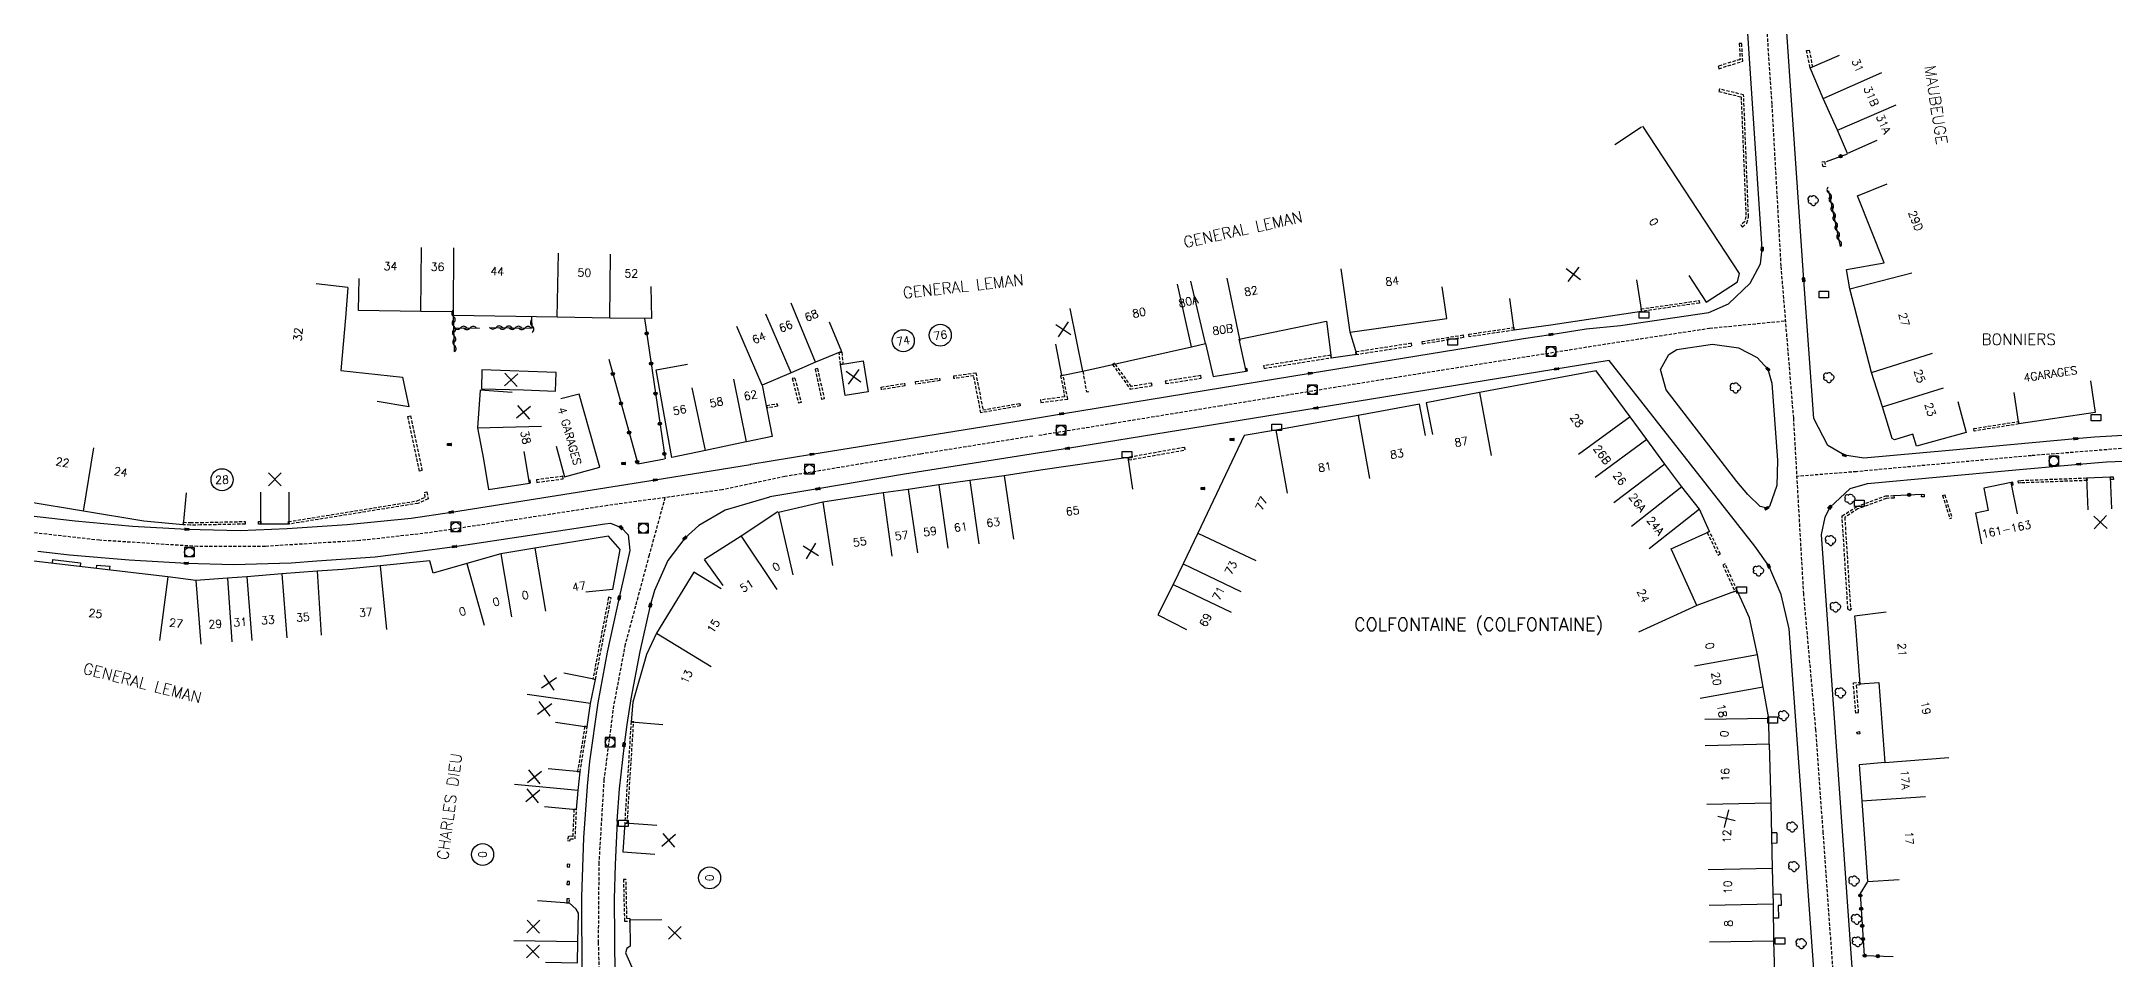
# Model space of a CAD drawing. Header units: millimetres. Extents: x 113000 to 114001, y 121999 to 123000.
# Drawn here: x 113182.9 to 113506.8, y 122435.1 to 122578.5 of the extents above; entities that cross this region are included whole.
import ezdxf
from ezdxf.enums import TextEntityAlignment as Align

# ---------------------------------------------------------------- set-up
doc = ezdxf.new("R2010")
doc.units = ezdxf.units.MM
doc.linetypes.add('DASHED', pattern=[0.75, 0.5, -0.25])
doc.layers.get('0').update_dxf_attribs({"linetype": 'CONTINUOUS'})
for name, color, linetype in [('W0001', 6, 'DASHED'), ('W0008', 7, 'CONTINUOUS'), ('W0100', 7, 'CONTINUOUS'), ('W0105', 7, 'CONTINUOUS'), ('W0112', 1, 'DASHED'), ('W0300', 7, 'CONTINUOUS'), ('W0310', 3, 'CONTINUOUS'), ('W0322', 7, 'CONTINUOUS'), ('W0400', 7, 'CONTINUOUS'), ('W0420', 7, 'CONTINUOUS'), ('W0980', 7, 'CONTINUOUS'), ('W0984', 7, 'CONTINUOUS'), ('W0989', 7, 'CONTINUOUS'), ('W0991', 7, 'CONTINUOUS'), ('W1102', 7, 'CONTINUOUS'), ('W1471', 7, 'CONTINUOUS')]:
    doc.layers.add(name, color=color, linetype=linetype)
doc.styles.get("Standard").update_dxf_attribs({"font": 'romans.shx', "width": 0.85})

# ---------------------------------------------------------------- blocks, each defined once
blk = doc.blocks.new('t322o')
at = {"color": 0, "linetype": 'Continuous'}
for radius in [0.25, 0.15]:
    blk.add_circle((0, 0), radius, dxfattribs=at)
blk = doc.blocks.new('t310o')
at = {"color": 0, "linetype": 'Continuous'}
for centre, start, end in [((-0.5, 0.38), 216.8699, 323.1304), ((0.5, -0.37), 36.8699, 143.1303)]:
    blk.add_arc(centre, 0.625, start, end, dxfattribs=at)
blk = doc.blocks.new('T300')
for p, q in [((-0.8, 0.51), (-0.86, 0.34)), ((-0.86, 0.34), (-0.86, 0.17)), ((-0.86, 0.17), (-0.74, 0.06)), ((-0.69, 0.63), (-0.8, 0.51)), ((-0.8, -0.06), (-0.74, 0.06)), ((-0.74, 0.06), (-0.69, 0.11)), ((-0.57, 0.69), (-0.69, 0.63)), ((-0.46, 0.69), (-0.57, 0.69)), ((-0.29, 0.63), (-0.46, 0.69)), ((-0.29, 0.63), (-0.17, 0.74)), ((-0.23, 0.57), (-0.29, 0.63)), ((-0.17, 0.74), (-0.06, 0.8)), ((-0.06, 0.8), (0.06, 0.8)), ((0.06, 0.8), (0.23, 0.74)), ((0.23, 0.74), (0.34, 0.63)), ((0.34, 0.63), (0.4, 0.51)), ((0.46, 0.46), (0.34, 0.46)), ((0.4, 0.51), (0.4, 0.46)), ((0.57, 0.4), (0.46, 0.46)), ((0.57, 0.4), (0.69, 0.29)), ((0.69, 0.29), (0.74, 0.17)), ((0.74, 0.06), (0.69, -0.17)), ((0.74, 0.17), (0.74, 0.06)), ((-0.8, -0.17), (-0.8, -0.06)), ((-0.8, -0.23), (-0.8, -0.17)), ((-0.74, -0.34), (-0.8, -0.23)), ((-0.69, -0.4), (-0.74, -0.34)), ((-0.51, -0.46), (-0.69, -0.4)), ((-0.4, -0.46), (-0.51, -0.46)), ((-0.4, -0.46), (-0.34, -0.46)), ((-0.34, -0.46), (-0.34, -0.4)), ((-0.34, -0.51), (-0.34, -0.46)), ((-0.29, -0.63), (-0.34, -0.51)), ((-0.17, -0.74), (-0.29, -0.63)), ((-0.06, -0.8), (-0.17, -0.74)), ((0.06, -0.8), (-0.06, -0.8)), ((0.17, -0.74), (0.06, -0.8)), ((0.23, -0.69), (0.17, -0.74)), ((0.29, -0.46), (0.23, -0.46)), ((0.29, -0.63), (0.23, -0.69)), ((0.46, -0.4), (0.29, -0.46)), ((0.34, -0.51), (0.29, -0.63)), ((0.34, -0.51), (0.34, -0.46)), ((0.57, -0.34), (0.46, -0.4)), ((0.63, -0.29), (0.57, -0.34)), ((0.69, -0.17), (0.63, -0.29))]:
    blk.add_line(p, q)
blk = doc.blocks.new('T1471')
at = {"color": 0, "linetype": 'Continuous', "flags": 128}
blk.add_lwpolyline([(-0.75, -0.5), (-0.75, 0.5), (0.75, 0.5), (0.75, -0.5), (-0.75, -0.5)], dxfattribs=at)
blk = doc.blocks.new('t991o')
at = {"color": 0, "linetype": 'Continuous'}
for p, q in [((-1, 1), (1, -1)), ((-1, -1), (1, 1))]:
    blk.add_line(p, q, dxfattribs=at)
blk = doc.blocks.new('T400')
for p, q in [((-0.15, 0.3), (0.15, 0.3)), ((-0.15, -0.25), (-0.15, 0.3)), ((-0.15, 0.15), (0.15, 0.15)), ((-0.15, 0), (0.15, 0)), ((0.15, 0.3), (0.15, -0.25)), ((-0.15, -0.15), (0.15, -0.15)), ((-0.15, -0.25), (-0.15, -0.3)), ((-0.15, -0.3), (0.15, -0.3)), ((0.15, -0.3), (0.15, -0.25))]:
    blk.add_line(p, q)
blk = doc.blocks.new('T420')
for p, q in [((0.75, 0.75), (-0.75, 0.75)), ((-0.75, 0.75), (-0.75, -0.75)), ((0.75, 0.75), (0.75, -0.75)), ((0.75, -0.75), (-0.75, -0.75))]:
    blk.add_line(p, q)
blk.add_ellipse((0, 0), major_axis=(-0.53, 0.53), ratio=1, start_param=3.926991, end_param=10.210176)

msp = doc.modelspace()

# ---------------------------------------------------------------- linework, layer by layer
at = {"layer": 'W0001'}
for points in [[(113465.15, 122400.15), (113464, 122416.67), (113463.07, 122429.87), (113461.29, 122454.82), (113460.14, 122470.92), (113458.24, 122492.17), (113456.67, 122519.65), (113454.71, 122543.41), (113453.3, 122568.71), (113452.12, 122586.14), (113451.38, 122592.27), (113449.18, 122598.63), (113443.22, 122608.04), (113428.57, 122629.97), (113413.75, 122652.14), (113399.36, 122673.66), (113385.39, 122694.56)], [(113338.75, 122516.97), (113350.38, 122518.85), (113366.97, 122521.55), (113393.47, 122525.85), (113427.51, 122531.25), (113443.52, 122533.68), (113455.41, 122534.84)], [(113337.79, 122516.82), (113320.22, 122514.01), (113299.08, 122510.51), (113289.3, 122508.45), (113271.38, 122505.98), (113255.91, 122503.6), (113243.27, 122501.7), (113232.67, 122500.5), (113217.9, 122499.6), (113207.32, 122499.58), (113192.01, 122500.56), (113178.98, 122502.03), (113165.69, 122504.06), (113151.1, 122506.55), (113136.76, 122510.15), (113116.61, 122516.49), (113100.2, 122522.06), (113080.62, 122528.9)], [(113580.42, 122512.8), (113551.21, 122513.97), (113542.52, 122514.67), (113524.54, 122515.35), (113508.61, 122514.94), (113493.8, 122513.77), (113480.2, 122512.53), (113466.48, 122511.27), (113457.19, 122510.53)], [(113280.34, 122507.21), (113277.86, 122498.22), (113274.13, 122484.32), (113272.31, 122474.74), (113270.8, 122463.18), (113270.01, 122450.18), (113269.91, 122437.73), (113270.35, 122420.69), (113271.19, 122397.45), (113270.16, 122388.07), (113269.35, 122377.85)]]:
    msp.add_lwpolyline(points, dxfattribs=at)
at = {"layer": 'W0008'}
for points in [[(113337.59, 122519.55), (113342.29, 122520.32), (113381.14, 122526.64), (113414.48, 122532.06), (113418.72, 122532.7), (113424.25, 122533.6), (113429.63, 122534.1), (113443.39, 122536.16), (113446.49, 122537.48), (113449.88, 122540.74), (113451.48, 122543.73), (113451.76, 122546.07), (113448.88, 122589.22), (113448.25, 122592.89), (113446.82, 122597), (113445.07, 122599.87), (113421.44, 122635.27), (113392.84, 122678.07), (113383.32, 122692.36)], [(113551.41, 122515.17), (113545.63, 122515.87), (113537.91, 122516.94), (113532.52, 122517.37), (113527.83, 122517.43), (113514.46, 122517.14), (113509.08, 122516.98), (113503.68, 122516.65), (113500.71, 122516.41), (113480.98, 122514.59), (113467.62, 122513.36), (113464.6, 122513.83), (113461.98, 122515.38), (113459.83, 122519.57), (113458.23, 122541.25), (113455.01, 122588.3), (113454.43, 122592.37), (113453.71, 122595.25), (113451.81, 122599.98), (113448.78, 122605.11), (113425.55, 122639.86), (113398.37, 122680.47)], [(113081.49, 122531.66), (113103.07, 122523.91), (113115.62, 122519.52), (113122.39, 122517.32), (113139.32, 122512.11), (113143.49, 122510.95), (113149.33, 122509.53), (113157.3, 122508.06), (113172.15, 122505.7), (113180.43, 122504.47), (113188.2, 122503.6), (113197.16, 122502.74), (113205.65, 122502.27), (113213.95, 122502.1), (113221.33, 122502.41), (113230.67, 122503.01), (113240.68, 122504.02), (113246.97, 122504.94), (113278.81, 122509.97), (113293.68, 122512.37), (113293.74, 122512.44), (113303.27, 122513.98), (113337.59, 122519.55)], [(113454.13, 122513), (113454.03, 122509.12), (113452.91, 122505.82), (113452.46, 122505.57), (113451.43, 122505.81), (113449.49, 122507.7), (113447.79, 122509.76), (113436.74, 122524.03), (113435.85, 122527.25), (113437.17, 122529.59), (113438.43, 122530.33), (113444.01, 122531.19), (113448.03, 122530.63), (113450.98, 122529.12), (113452.64, 122527.29), (113453.28, 122525.08), (113454.15, 122513.05)], [(113462.21, 122399.78), (113459.87, 122432.82), (113455.95, 122486.72), (113454.72, 122492.08), (113452.77, 122496.54), (113450.58, 122499.63), (113427.85, 122528.62), (113382.05, 122521.21), (113343.21, 122514.91), (113338.54, 122514.18)], [(113338.54, 122514.18), (113317.74, 122510.9), (113304.24, 122508.6), (113296.73, 122507.32), (113296.68, 122507.3), (113289.72, 122505.24), (113285.64, 122502.85), (113283.45, 122500.9), (113280.8, 122497.39), (113278.71, 122492.72), (113278.05, 122490.38), (113276.4, 122483.17), (113275.01, 122475.77), (113274.37, 122471.79), (113273.94, 122468.62), (113273.16, 122461.73), (113272.82, 122456.72)], [(113468.09, 122400.86), (113465.84, 122433.09), (113461.02, 122501.45), (113461.6, 122504.14), (113462.33, 122505.69), (113465.5, 122508.62), (113468.22, 122509.44), (113490.8, 122511.51), (113501.24, 122512.44), (113505.55, 122512.8), (113512.22, 122513.09), (113531.04, 122513.46), (113539.74, 122513.22), (113544.76, 122512.92), (113550.39, 122512.41), (113551.07, 122512.8), (113551.35, 122515.14)], [(113296.68, 122507.3), (113289.72, 122505.24), (113285.64, 122502.85), (113283.45, 122500.9), (113280.8, 122497.39), (113278.71, 122492.72), (113278.05, 122490.38), (113276.4, 122483.17), (113275.01, 122475.77), (113274.37, 122471.79), (113273.94, 122468.62), (113273.16, 122461.73), (113272.82, 122456.72), (113272.89, 122456.7), (113272.54, 122449.9), (113272.42, 122444.48), (113272.52, 122432.35)], [(113182.36, 122498.84), (113187.32, 122498.29), (113196.65, 122497.49), (113205.58, 122496.96), (113212.92, 122496.79), (113221.92, 122497.05), (113225.93, 122497.34), (113235.05, 122497.95), (113241.2, 122498.73), (113247.49, 122499.57), (113270.93, 122503.14), (113271.83, 122503.22), (113273.47, 122502.54), (113274.59, 122501.41), (113274.84, 122498.94), (113273.2, 122491.59), (113271.32, 122483.06), (113269.85, 122475.17), (113268.57, 122466.01), (113268.18, 122462.16), (113267.6, 122454.09), (113267.31, 122444.84), (113267.36, 122432.49)]]:
    msp.add_lwpolyline(points, dxfattribs=at)
at = {"layer": 'W0100'}
for p, q in [((113432.91, 122565.07), (113428.73, 122562.33)), ((113230.82, 122540.02), (113225.85, 122540.62)), ((113278.29, 122535.22), (113278.2, 122540.21)), ((113289.42, 122493.47), (113286.5, 122497.53)), ((113272.17, 122492.89), (113268, 122492.43)), ((113274.09, 122456.4), (113279.07, 122456.05)), ((113260.4, 122444.26), (113265.38, 122443.91))]:
    msp.add_line(p, q, dxfattribs=at)
for points in [[(113469.66, 122562.98), (113465.07, 122560.98), (113463.5, 122564.6), (113461.28, 122569.57), (113459.22, 122574.38), (113463.82, 122576.35)], [(113440.27, 122541.93), (113442.99, 122537.73), (113447.9, 122540.92), (113448.18, 122542.25), (113433.09, 122565.25)], [(113482.29, 122522.21), (113483.63, 122517.39), (113475.87, 122515.23), (113475.28, 122517.14), (113472.4, 122516.26), (113472.08, 122516.43), (113470.54, 122521.38), (113468.83, 122526.74), (113465.45, 122539.85), (113464.91, 122542.83), (113470.82, 122543.89), (113466.63, 122554.35), (113471.27, 122556.21)], [(113230.82, 122540.02), (113230.41, 122535.28), (113229.71, 122527.06), (113239.31, 122526.05), (113240.3, 122521.38), (113235.38, 122522.25)], [(113278.29, 122535.22), (113271.73, 122535.27), (113263.51, 122535.42), (113247.29, 122535.65), (113247.28, 122536.24), (113242.21, 122536.29), (113232.45, 122536.47), (113232.54, 122541.46)], [(113365.97, 122526.15), (113371.12, 122526.95), (113370.04, 122531.95), (113383.69, 122534.79), (113384.39, 122529.05), (113388.44, 122529.62), (113387.39, 122533.06), (113402.46, 122535.18), (113401.77, 122540.13)], [(113432.12, 122541.25), (113432.88, 122536.31), (113418.72, 122534.13), (113412.99, 122533.37), (113412.33, 122538.33)], [(113306.01, 122534.66), (113307.93, 122530.04), (113303.88, 122528.36), (113300.05, 122526.71), (113295.51, 122524.76), (113297.11, 122516.76), (113293.06, 122515.94)], [(113341.33, 122531.21), (113342.31, 122526.31), (113345.63, 122526.97), (113362.62, 122530.79), (113364.8, 122531.3), (113365.97, 122526.13)], [(113258.23, 122524.07), (113263.23, 122523.85), (113263.35, 122526.76), (113251.75, 122527.16), (113251.69, 122524.19), (113258.23, 122524.07)], [(113293.03, 122515.94), (113286.66, 122514.58), (113281.41, 122513.5), (113278.94, 122527.19), (113283.87, 122528.08)], [(113311.28, 122528.57), (113312.06, 122523.74), (113308.49, 122523.16), (113307.75, 122528.03), (113311.28, 122528.57)], [(113452.86, 122468.69), (113452.81, 122472.69), (113451.92, 122477.63), (113451.04, 122482.64), (113449.79, 122488.42), (113447.82, 122492.72), (113441.55, 122490.37), (113437.52, 122499.2), (113443.51, 122501.93), (113441.94, 122505.43), (113439.18, 122508.92), (113436.55, 122512.42), (113433.73, 122516.28), (113431.1, 122519.86), (113425.79, 122527.01), (113407.57, 122523.62), (113399.27, 122522.01), (113400.22, 122517.1)], [(113256.46, 122523.64), (113251.48, 122524.01), (113251.04, 122518.14), (113252.01, 122513.24), (113252.79, 122508.47), (113259.15, 122509.5), (113258.34, 122514.44)], [(113263.32, 122515.28), (113264.64, 122510.45), (113270.15, 122511.95), (113266.96, 122523.4), (113264.05, 122522.67)], [(113503.02, 122525.45), (113503.76, 122520.51), (113491.85, 122518.72), (113491.11, 122523.66)], [(113399.13, 122516.9), (113398.23, 122521.82), (113388.62, 122520.05), (113375.77, 122517.75), (113370.83, 122516.92), (113363.59, 122501.68), (113361.3, 122496.89), (113359.75, 122493.64), (113357.34, 122488.89), (113361.8, 122486.63)], [(113205.54, 122507.96), (113205.08, 122502.98), (113198.92, 122503.55), (113189.48, 122505.1), (113180.69, 122506.57), (113174.12, 122507.68), (113174.96, 122512.61)], [(113339.02, 122511.48), (113333.32, 122510.64), (113327.99, 122509.91), (113323.11, 122509.21), (113318.31, 122508.49), (113314.43, 122507.97), (113304.99, 122506.51), (113298.05, 122504.88)], [(113353.42, 122508.54), (113352.69, 122513.49), (113339.02, 122511.48)], [(113502.69, 122505.3), (113502.49, 122510.29), (113506.13, 122510.44), (113506.33, 122505.44)], [(113221.57, 122508.07), (113221.56, 122503.07), (113217.19, 122503.08), (113217.2, 122508.08)], [(113491.66, 122504.67), (113490.67, 122509.57), (113486.35, 122508.69), (113487.05, 122505.21), (113485.09, 122504.81), (113486.03, 122499.99)], [(113297.98, 122505.01), (113292.23, 122501.17), (113286.5, 122497.53)], [(113272.17, 122492.89), (113273.36, 122499.1), (113271.51, 122501.22), (113260.03, 122499.32), (113254.72, 122498.45), (113249.37, 122496.92), (113244.12, 122495.41), (113243.63, 122497.33), (113235.82, 122496.54), (113230.02, 122495.98), (113226.01, 122495.72), (113220.47, 122495.3), (113215.01, 122494.86), (113212.01, 122494.65), (113207.07, 122494.27), (113202.65, 122494.83), (113181.75, 122497.3), (113176.29, 122498.04), (113171.42, 122499.24), (113165.92, 122499.37), (113166.18, 122496.67), (113161.31, 122496.15), (113160.1, 122495.96), (113156.22, 122495.34)], [(113289.12, 122492.96), (113284.85, 122495.56), (113279.04, 122486.02), (113277.45, 122482.72), (113275.31, 122475.28), (113275.04, 122472.2), (113280.03, 122471.76)], [(113471.11, 122489.32), (113466.15, 122488.69), (113466.28, 122487.71), (113466.99, 122478.13), (113469.99, 122478.35), (113470.93, 122465.85), (113466.91, 122465.49), (113467.29, 122459.86), (113468.18, 122447.23), (113473.17, 122447.57)], [(113263.26, 122472.12), (113268.21, 122471.43), (113268.72, 122475.07), (113269.47, 122478.82), (113264.56, 122479.79)], [(113452.86, 122468.68), (113453.08, 122459.51), (113453.31, 122449.29), (113453.44, 122443.73), (113453.53, 122437.91), (113453.96, 122423.12), (113453.29, 122423.07), (113453.74, 122415.29), (113453.91, 122411.95), (113455.4, 122410.04), (113457.78, 122398.91), (113452.89, 122397.87)], [(113261.54, 122458.99), (113266.52, 122458.52), (113266.79, 122461.48), (113267.08, 122464.37), (113262.1, 122464.86)], [(113274.09, 122456.4), (113273.77, 122451.89), (113278.76, 122451.54)], [(113261.68, 122434.65), (113266.67, 122434.56), (113266.73, 122437.83), (113266.82, 122442.33), (113266.46, 122442.93), (113265.38, 122443.91)], [(113279.86, 122441.26), (113274.86, 122441.23), (113274.88, 122437.15), (113274.36, 122436.79), (113274.16, 122436.11), (113276.96, 122429.75), (113277.34, 122429.56), (113289.53, 122428.65)]]:
    msp.add_lwpolyline(points, dxfattribs=at)
at = {"layer": 'W0105'}
for p, q in [((113184.66, 122497.53), (113184.59, 122496.96)), ((113184.66, 122497.53), (113189.04, 122497.05)), ((113189.04, 122497.05), (113188.97, 122496.45)), ((113191.53, 122496.69), (113191.47, 122496.15)), ((113191.53, 122496.69), (113193.59, 122496.51)), ((113193.59, 122496.51), (113193.52, 122495.91)), ((113454.02, 122454.86), (113453.19, 122454.84)), ((113454.03, 122453.22), (113453.22, 122453.2)), ((113454.02, 122454.86), (113454.03, 122453.22)), ((113454.67, 122445.25), (113453.4, 122445.22)), ((113454.29, 122441.51), (113453.48, 122441.5))]:
    msp.add_line(p, q, dxfattribs=at)
msp.add_lwpolyline([(113454.67, 122445.25), (113454.7, 122443.48), (113454.27, 122443.52), (113454.29, 122441.51)], dxfattribs=at)
at = {"layer": 'W0112'}
for p, q in [((113444.97, 122574.22), (113448.7, 122575.38)), ((113448.7, 122575.38), (113448.57, 122578.14)), ((113458.69, 122577.04), (113459.08, 122577.12)), ((113459.22, 122574.38), (113458.69, 122577.04)), ((113448.85, 122570.14), (113445.09, 122571.04)), ((113461.1, 122559.66), (113461.49, 122559.74)), ((113461.25, 122558.87), (113461.1, 122559.66)), ((113432.89, 122536.31), (113432.83, 122536.7)), ((113441.93, 122537.59), (113432.89, 122536.31)), ((113412.99, 122533.37), (113405.96, 122532.35)), ((113307.56, 122529.9), (113307.96, 122529.94)), ((113307.75, 122528.03), (113307.56, 122529.9)), ((113388.25, 122529.57), (113397.02, 122530.92)), ((113397.02, 122530.92), (113396.96, 122531.32)), ((113398.68, 122531.21), (113398.62, 122531.6)), ((113405.08, 122532.22), (113398.68, 122531.21)), ((113405.96, 122532.35), (113405.91, 122532.75)), ((113304.19, 122527.37), (113303.79, 122527.28)), ((113303.79, 122527.28), (113304.8, 122522.57)), ((113350.27, 122527.98), (113353.01, 122524.17)), ((113371.12, 122526.95), (113371.36, 122527.02)), ((113371.36, 122527.02), (113371.25, 122527.4)), ((113373.93, 122527.4), (113384.41, 122529.06)), ((113384.41, 122529.06), (113384.35, 122529.46)), ((113300.63, 122525.9), (113300.22, 122525.82)), ((113300.22, 122525.82), (113301.2, 122521.99)), ((113314.18, 122524.08), (113314.11, 122524.48)), ((113317.81, 122524.67), (113314.18, 122524.08)), ((113319.54, 122524.95), (113319.49, 122525.35)), ((113323.29, 122525.5), (113319.54, 122524.95)), ((113328.57, 122526.26), (113325.49, 122525.83)), ((113343.25, 122522.62), (113342.54, 122526.32)), ((113353.01, 122524.17), (113356.43, 122524.71)), ((113358.56, 122525.02), (113364.1, 122525.88)), ((113364.1, 122525.88), (113364.04, 122526.28)), ((113296.32, 122521.22), (113296.25, 122521.62)), ((113297.92, 122521.5), (113296.32, 122521.22)), ((113339.04, 122522.07), (113343.25, 122522.62)), ((113240.58, 122519.99), (113242.38, 122511.44)), ((113484.86, 122517.62), (113484.8, 122518.01)), ((113491.85, 122518.72), (113484.86, 122517.62)), ((113361.54, 122515.06), (113352.69, 122513.49)), ((113242.38, 122511.44), (113241.99, 122511.36)), ((113264.46, 122510.16), (113264.4, 122510.55)), ((113352.69, 122513.49), (113352.76, 122513.1)), ((113506.13, 122510.44), (113506.6, 122510.47)), ((113506.6, 122510.47), (113506.63, 122510.07)), ((113259.15, 122509.5), (113259.34, 122509.53)), ((113259.34, 122509.53), (113259.28, 122509.93)), ((113260.31, 122509.6), (113264.46, 122510.16)), ((113471.04, 122507.48), (113472.34, 122507.54)), ((113476.67, 122507.75), (113477.07, 122507.73)), ((113477.07, 122507.73), (113477.05, 122507.33)), ((113479.93, 122507.55), (113481.06, 122503.97)), ((113490.9, 122509.62), (113490.67, 122509.57)), ((113490.67, 122509.57), (113490.75, 122509.18)), ((113491.72, 122509.85), (113492.14, 122509.91)), ((113492.14, 122509.91), (113502.49, 122510.29)), ((113241.74, 122506.32), (113221.56, 122503.07)), ((113481.06, 122503.97), (113481.39, 122504.06)), ((113206.2, 122502.91), (113205.08, 122502.98)), ((113216.84, 122503.08), (113216.84, 122503.48)), ((113217.19, 122503.08), (113216.84, 122503.08)), ((113443.52, 122501.93), (113443.16, 122501.75)), ((113445.22, 122498.42), (113443.52, 122501.93)), ((113445.97, 122496.85), (113445.61, 122496.68)), ((113447.81, 122492.73), (113445.97, 122496.85)), ((113269.47, 122478.82), (113271.93, 122491.57)), ((113271.93, 122491.57), (113271.53, 122491.65)), ((113466, 122478.29), (113466.95, 122478.35)), ((113466.37, 122473.54), (113466, 122478.29)), ((113275.05, 122472.21), (113274.04, 122456.36)), ((113267.08, 122464.38), (113268.21, 122471.43)), ((113268.21, 122471.43), (113267.82, 122471.49)), ((113466.62, 122470.27), (113466.55, 122470.57)), ((113467.01, 122470.34), (113466.62, 122470.27)), ((113266.31, 122453.9), (113266.52, 122458.52)), ((113274.04, 122456.36), (113274.44, 122456.34)), ((113265.48, 122449.93), (113265.08, 122449.96)), ((113265.45, 122449.49), (113265.48, 122449.93)), ((113265.45, 122447.24), (113265.05, 122447.26)), ((113265.43, 122446.77), (113265.45, 122447.24)), ((113273.85, 122447.57), (113274.01, 122441.08)), ((113265.41, 122444.52), (113265.01, 122444.54)), ((113265.38, 122443.91), (113265.41, 122444.52)), ((113274.01, 122441.08), (113274.87, 122441.01))]:
    msp.add_line(p, q, dxfattribs=at)
for points in [[(113448.29, 122575.67), (113444.85, 122574.6), (113444.97, 122574.22)], [(113448.57, 122578.14), (113448.17, 122578.13), (113448.29, 122575.67)], [(113459.08, 122577.12), (113459.62, 122574.46), (113459.22, 122574.38)], [(113445.09, 122571.04), (113444.99, 122570.65), (113448.46, 122569.82), (113449.21, 122551.13), (113449.01, 122550.31)], [(113448.69, 122549.49), (113449.36, 122550.1), (113449.61, 122551.09), (113448.85, 122570.14)], [(113461.49, 122559.74), (113461.64, 122558.94), (113461.25, 122558.87)], [(113449.01, 122550.31), (113448.42, 122549.79), (113448.69, 122549.49)], [(113432.83, 122536.7), (113441.88, 122537.99), (113441.93, 122537.59)], [(113405.91, 122532.75), (113412.93, 122533.77), (113412.99, 122533.37)], [(113307.96, 122529.94), (113308.15, 122528.07), (113307.75, 122528.03)], [(113396.96, 122531.32), (113388.19, 122529.96), (113388.25, 122529.57)], [(113398.62, 122531.6), (113405.02, 122532.62), (113405.08, 122532.22)], [(113304.19, 122527.37), (113305.2, 122522.66), (113304.8, 122522.57)], [(113325.49, 122525.83), (113325.44, 122526.23), (113328.89, 122526.71), (113330.01, 122520.92)], [(113345.62, 122526.96), (113346.18, 122523.73), (113346.58, 122523.78)], [(113353.19, 122524.6), (113350.59, 122528.21), (113350.27, 122527.98)], [(113371.25, 122527.4), (113371.01, 122527.33), (113371.12, 122526.95)], [(113384.35, 122529.46), (113373.86, 122527.8), (113373.93, 122527.4)], [(113300.63, 122525.9), (113301.61, 122522.07), (113301.2, 122521.99)], [(113314.11, 122524.48), (113317.75, 122525.07), (113317.81, 122524.67)], [(113319.49, 122525.35), (113323.23, 122525.89), (113323.29, 122525.5)], [(113335.84, 122521.54), (113329.69, 122520.46), (113328.57, 122526.26)], [(113342.54, 122526.32), (113342.15, 122526.25), (113342.78, 122522.96)], [(113356.43, 122524.71), (113356.37, 122525.11), (113353.19, 122524.6)], [(113364.04, 122526.28), (113358.49, 122525.42), (113358.56, 122525.02)], [(113296.25, 122521.62), (113297.86, 122521.89), (113297.92, 122521.5)], [(113330.01, 122520.92), (113335.77, 122521.94), (113335.84, 122521.54)], [(113342.78, 122522.96), (113338.99, 122522.47), (113339.04, 122522.07)], [(113241.99, 122511.36), (113240.19, 122519.91), (113240.58, 122519.99)], [(113484.8, 122518.01), (113491.79, 122519.12), (113491.85, 122518.72)], [(113352.76, 122513.1), (113361.61, 122514.67), (113361.54, 122515.06)], [(113264.4, 122510.55), (113260.26, 122510), (113260.31, 122509.6)], [(113506.63, 122510.07), (113506.16, 122510.04), (113506.13, 122510.44)], [(113221.56, 122503.07), (113221.49, 122503.46), (113241.63, 122506.71), (113242.9, 122507.27)], [(113243.16, 122508.1), (113243.35, 122507.03), (113241.74, 122506.32)], [(113242.9, 122507.27), (113242.76, 122508.03), (113243.16, 122508.1)], [(113259.28, 122509.93), (113259.09, 122509.9), (113259.15, 122509.5)], [(113465.45, 122489.56), (113465.14, 122489.81), (113464.23, 122504.35), (113466.51, 122505.82), (113471.04, 122507.48)], [(113472.34, 122507.54), (113472.35, 122507.14), (113471.12, 122507.09), (113466.69, 122505.46), (113464.65, 122504.14), (113465.53, 122490.01)], [(113477.05, 122507.33), (113476.65, 122507.35), (113476.67, 122507.75)], [(113479.93, 122507.55), (113480.26, 122507.64), (113481.39, 122504.06)], [(113490.75, 122509.18), (113490.98, 122509.23), (113490.9, 122509.62)], [(113492.17, 122509.51), (113491.77, 122509.46), (113491.72, 122509.85)], [(113502.49, 122510.29), (113502.5, 122509.89), (113492.17, 122509.51)], [(113205.08, 122502.98), (113205.11, 122503.38), (113206.21, 122503.31), (113207.79, 122503.34)], [(113214.76, 122503.08), (113207.8, 122502.94), (113206.2, 122502.91)], [(113207.79, 122503.34), (113214.75, 122503.48), (113214.76, 122503.08)], [(113216.84, 122503.48), (113217.19, 122503.48), (113217.19, 122503.08)], [(113443.16, 122501.75), (113444.86, 122498.25), (113445.22, 122498.42)], [(113445.61, 122496.68), (113447.45, 122492.57), (113447.81, 122492.73)], [(113271.53, 122491.65), (113269.08, 122478.89), (113269.47, 122478.82)], [(113465.53, 122490.01), (113465.7, 122489.88), (113465.45, 122489.56)], [(113466.95, 122478.35), (113466.98, 122477.95), (113466.43, 122477.91)], [(113466.43, 122477.91), (113466.77, 122473.58), (113466.37, 122473.54)], [(113274.44, 122456.34), (113275.45, 122472.18), (113275.05, 122472.21)], [(113267.82, 122471.49), (113266.69, 122464.44), (113267.08, 122464.38)], [(113466.55, 122470.57), (113466.94, 122470.66), (113467.01, 122470.34)], [(113266.52, 122458.52), (113266.12, 122458.54), (113265.93, 122454.3), (113265.25, 122454.32)], [(113265.25, 122454.32), (113265.09, 122453.67), (113265.48, 122453.58)], [(113265.48, 122453.58), (113265.56, 122453.91), (113266.31, 122453.9)], [(113265.08, 122449.96), (113265.05, 122449.52), (113265.45, 122449.49)], [(113265.05, 122447.26), (113265.03, 122446.79), (113265.43, 122446.77)], [(113274.4, 122441.45), (113274.25, 122447.58), (113273.85, 122447.57)], [(113265.01, 122444.54), (113264.98, 122443.93), (113265.38, 122443.91)], [(113274.87, 122441.01), (113274.9, 122441.41), (113274.4, 122441.45)]]:
    msp.add_lwpolyline(points, dxfattribs=at)
at = {"layer": 'W0310'}
for p, q in [((113463.98, 122546.43), (113462.15, 122555.15)), ((113247.48, 122530), (113247.29, 122535.65)), ((113247.39, 122533.74), (113251.37, 122533.69))]:
    msp.add_line(p, q, dxfattribs=at)
msp.add_lwpolyline([(113252.95, 122533.81), (113259.6, 122533.68), (113259.55, 122535.38)], dxfattribs=at)
at = {"layer": 'W0322'}
for p, q in [((113461.77, 122559.72), (113465.1, 122560.94)), ((113277.13, 122535.21), (113280.35, 122513.3)), ((113472.34, 122507.53), (113476.68, 122507.75))]:
    msp.add_line(p, q, dxfattribs=at)
for points in [[(113271.56, 122528.82), (113276.09, 122512.48), (113280.29, 122513.27)], [(113468.15, 122447.13), (113467.07, 122445.37), (113467.66, 122435.67), (113472.19, 122435.52)]]:
    msp.add_lwpolyline(points, dxfattribs=at)
at = {"layer": 'W1102'}
for p, q in [((113461.28, 122569.57), (113470.42, 122573.64)), ((113463.5, 122564.6), (113472.66, 122568.59)), ((113242.21, 122536.29), (113242.31, 122546.29)), ((113247.28, 122536.24), (113247.37, 122546.24)), ((113263.51, 122535.42), (113263.69, 122545.42)), ((113271.73, 122535.27), (113271.82, 122545.27)), ((113387.39, 122533.06), (113385.99, 122542.96)), ((113362.62, 122530.79), (113360.43, 122540.54)), ((113364.8, 122531.3), (113362.49, 122541.03)), ((113368.1, 122541.5), (113370.14, 122531.71)), ((113465.45, 122539.85), (113475.13, 122542.35)), ((113303.88, 122528.36), (113300.03, 122537.59)), ((113345.63, 122526.97), (113343.66, 122536.77)), ((113295.51, 122524.76), (113291.56, 122533.95)), ((113300.05, 122526.71), (113296.11, 122535.9)), ((113468.83, 122526.74), (113478.35, 122529.79)), ((113286.66, 122514.58), (113284.57, 122524.36)), ((113293.06, 122515.94), (113291.08, 122525.74)), ((113407.57, 122523.62), (113409.4, 122513.79)), ((113470.54, 122521.38), (113480.09, 122524.35)), ((113251.04, 122518.14), (113261.03, 122518.37)), ((113375.77, 122517.75), (113377.53, 122507.91)), ((113388.62, 122520.05), (113390.42, 122510.22)), ((113431.1, 122519.86), (113423.04, 122513.94)), ((113189.48, 122505.1), (113191.1, 122514.97)), ((113433.73, 122516.28), (113425.65, 122510.38)), ((113333.32, 122510.64), (113334.77, 122500.75)), ((113436.55, 122512.42), (113428.56, 122506.41)), ((113314.43, 122507.97), (113315.77, 122498.06)), ((113318.31, 122508.49), (113319.79, 122498.6)), ((113323.11, 122509.21), (113324.53, 122499.31)), ((113327.99, 122509.91), (113329.35, 122500)), ((113439.18, 122508.92), (113431.34, 122502.72)), ((113298.05, 122504.88), (113300.33, 122495.15)), ((113304.99, 122506.51), (113306.52, 122496.62)), ((113441.94, 122505.43), (113434.1, 122499.22)), ((113292.23, 122501.17), (113297.79, 122492.85)), ((113363.59, 122501.68), (113372.62, 122497.39)), ((113254.72, 122498.45), (113256.34, 122488.58)), ((113260.03, 122499.32), (113261.66, 122489.46)), ((113202.65, 122494.83), (113201.38, 122484.91)), ((113207.07, 122494.27), (113207.85, 122484.3)), ((113212.01, 122494.65), (113212.68, 122484.68)), ((113215.01, 122494.86), (113215.81, 122484.89)), ((113220.47, 122495.3), (113221.24, 122485.33)), ((113226.01, 122495.72), (113226.63, 122485.74)), ((113235.82, 122496.54), (113236.83, 122486.59)), ((113249.37, 122496.92), (113252.11, 122487.31)), ((113361.3, 122496.89), (113370.32, 122492.57)), ((113359.75, 122493.64), (113368.77, 122489.33)), ((113441.55, 122490.37), (113432.45, 122486.22)), ((113279.04, 122486.02), (113287.58, 122480.82)), ((113451.04, 122482.64), (113441.19, 122480.9)), ((113268.72, 122475.07), (113258.82, 122476.46)), ((113451.92, 122477.63), (113442.08, 122475.86)), ((113452.81, 122472.69), (113442.81, 122472.57)), ((113452.86, 122468.68), (113442.86, 122468.44)), ((113470.93, 122465.85), (113480.91, 122466.61)), ((113266.79, 122461.48), (113256.84, 122462.41)), ((113453.08, 122459.51), (113443.09, 122459.26)), ((113467.29, 122459.86), (113477.27, 122460.54)), ((113453.31, 122449.29), (113443.31, 122449.07)), ((113453.44, 122443.73), (113443.44, 122443.49)), ((113266.73, 122437.83), (113256.73, 122438)), ((113453.53, 122437.91), (113443.54, 122437.75))]:
    msp.add_line(p, q, dxfattribs=at)
for centre in [(113317.56, 122531.72), (113323.35, 122532.59), (113211.14, 122510.01), (113251.85, 122451.47), (113287.31, 122447.82)]:
    msp.add_circle(centre, 1.72, dxfattribs=at)

# ---------------------------------------------------------------- block references
at = {"layer": 'W0300'}
for p in [(113459.76, 122553.6), (113462.2, 122525.95), (113447.61, 122524.34), (113465.5, 122506.97), (113462.47, 122500.51), (113451.21, 122495.76), (113463.24, 122490.11), (113464.02, 122476.7), (113455.14, 122473.14), (113456.45, 122455.75), (113456.73, 122449.58), (113466.15, 122447.31), (113466.53, 122441.35), (113457.89, 122437.54), (113466.68, 122437.82)]:
    msp.add_blockref('T300', p, dxfattribs=at)
at = {"layer": 'W0310'}
for p, rotation in [((113462.23, 122554.75), 101.8724847083662), ((113462.54, 122553.28), 101.8724847083662), ((113462.85, 122551.81), 101.8724847083662), ((113463.16, 122550.34), 101.8724847083662), ((113463.47, 122548.88), 101.8724847083662), ((113463.78, 122547.41), 101.8724847083662), ((113247.3, 122535.5), 91.91761432590522), ((113247.35, 122534), 91.91761432590522), ((113247.4, 122532.5), 91.91761432590522), ((113248.39, 122533.73), 359.2809421134776), ((113249.89, 122533.71), 359.2809421134776), ((113253.95, 122533.79), 358.8801493890466), ((113255.45, 122533.76), 358.8801493890466), ((113256.95, 122533.73), 358.8801493890466), ((113258.45, 122533.7), 358.8801493890466), ((113259.59, 122534.03), 91.68858268470217), ((113247.45, 122531), 91.91761432590522)]:
    msp.add_blockref('t310o', p, dxfattribs=dict(at, rotation=rotation))
at = {"layer": 'W0322'}
for p, rotation in [((113464, 122560.54), 20.07973301280248), ((113277.48, 122532.86), 278.3587202387313), ((113272.19, 122526.53), 285.4900348400188), ((113278.17, 122528.16), 278.3587202387313), ((113278.86, 122523.46), 278.3587202387313), ((113273.46, 122521.95), 285.4900348400188), ((113274.73, 122517.38), 285.4900348400188), ((113279.55, 122518.76), 278.3587202387313), ((113280.24, 122514.06), 278.3587202387313), ((113276, 122512.8), 285.4900348400188), ((113474.71, 122507.65), 2.826871258059069), ((113467.09, 122445.06), 273.5061349230439), ((113467.21, 122443), 93.50613492304383), ((113467.38, 122440.32), 273.5061349230439), ((113467.5, 122438.26), 93.50613492304383), ((113467.76, 122435.67), 358.1165532636421), ((113469.82, 122435.6), 178.1165532636421)]:
    msp.add_blockref('t322o', p, dxfattribs=dict(at, rotation=rotation))
at = {"layer": 'W0400'}
for p, rotation in [((113451.76, 122546.07), 358.1752800119578), ((113458.23, 122541.25), 184.2356556981877), ((113418.72, 122532.7), 278.6306604758628), ((113381.14, 122526.64), 279.2466945378435), ((113419.65, 122527.32), 99.07672486136738), ((113452.64, 122527.29), 42.1738664235726), ((113342.29, 122520.32), 279.2259030701399), ((113382.05, 122521.21), 99.22778931812863), ((113246.67, 122515.5), 90), ((113303.27, 122513.98), 279.1802413233644), ((113343.21, 122514.91), 99.20212908386729), ((113368.95, 122516.3), 90), ((113464.6, 122513.83), 250.27322042093), ((113500.71, 122516.41), 274.5610384027307), ((113273.89, 122512.53), 90), ((113501.24, 122512.44), 95.10056127872295), ((113278.81, 122509.97), 279.1615568457163), ((113304.24, 122508.6), 99.66786208170055), ((113364.39, 122508.66), 90), ((113246.97, 122504.94), 98.9832514261549), ((113452.46, 122505.57), 299.5493672041384), ((113462.33, 122505.69), 140.5564344278065), ((113205.65, 122502.27), 268.8331797618309), ((113273.47, 122502.54), 44.67795694471951), ((113283.45, 122500.9), 131.6535470192775), ((113247.49, 122499.57), 98.66005343858697), ((113205.58, 122496.96), 88.68827510875725), ((113452.77, 122496.54), 23.60032042097416), ((113273.2, 122491.59), 347.5568517151581), ((113278.05, 122490.38), 164.2417680118887), ((113273.94, 122468.62), 172.2946870813952)]:
    msp.add_blockref('T400', p, dxfattribs=dict(at, rotation=rotation))
at = {"layer": 'W0420'}
for p in [(113418.74, 122530.02), (113381.47, 122524.05), (113342.19, 122517.73), (113497.31, 122512.94), (113302.91, 122511.62), (113247.66, 122502.61), (113276.97, 122502.42), (113206.03, 122498.7), (113271.77, 122469)]:
    msp.add_blockref('T420', p, dxfattribs=at)
at = {"layer": 'W0991'}
for p, rotation in [((113422.24, 122542.1), 187.5367962715848), ((113342.59, 122533.5), 11.33426344590809), ((113256.29, 122525.61), 87.55318830139379), ((113309.8, 122526.07), 189.147256736955), ((113258.24, 122520.55), 265.7022796141404), ((113219.39, 122510.07), 179.8596603456456), ((113504.59, 122503.37), 2.33171849723233), ((113303.12, 122498.88), 193.1865762380601), ((113262.23, 122478.31), 78.74872346489887), ((113261.53, 122474.22), 81.97849000038032), ((113259.97, 122463.61), 84.36374138276558), ((113259.69, 122460.65), 84.6596484721911), ((113446.18, 122457.08), 120.9721299839431), ((113280.91, 122453.66), 266.0291601926452), ((113259.77, 122440.21), 88.91937780239476), ((113281.87, 122439.23), 270.3609887304384), ((113259.7, 122436.32), 89.01250636556229)]:
    msp.add_blockref('t991o', p, dxfattribs=dict(at, rotation=rotation))
at = {"layer": 'W1471'}
for p in [(113461.38, 122538.95), (113433.27, 122535.74), (113403.38, 122531.52), (113503.88, 122519.71), (113375.92, 122518.21), (113352.52, 122513.91), (113466.94, 122506.31), (113448.53, 122492.77), (113453.39, 122472.46), (113273.83, 122456.34), (113454.54, 122437.97)]:
    msp.add_blockref('T1471', p, dxfattribs=at)

# ---------------------------------------------------------------- texts
at = {"layer": 'W0980'}
msp.add_text('COLFONTAINE (COLFONTAINE)', height=2, dxfattribs=at).set_placement((113407.45, 122487.27), align=Align.MIDDLE)
at = {"layer": 'W0984'}
for s, rotation, p in [('76', 8.5324, (113323.36, 122532.59)), ('74', 9.1723, (113317.56, 122531.72)), ('4GARAGES', 8.5565, (113496.77, 122526.54)), ('4 GARAGES', 285.625, (113265.45, 122516.83)), ('28', 1.1345, (113211.14, 122510.01)), ('0', 89.7102, (113251.85, 122451.47)), ('0', 89.7102, (113287.31, 122447.82))]:
    msp.add_text(s, height=1.25, rotation=rotation, dxfattribs=at).set_placement(p, align=Align.MIDDLE)
at = {"layer": 'W0989'}
for s, rotation, p in [('MAUBEUGE', 278.8142, (113478.91, 122568.57)), ('GENERAL LEMAN', 12.4146, (113370.63, 122549.11)), ('GENERAL LEMAN', 6.3904, (113326.93, 122540.23)), ('GENERAL LEMAN', 345.6762, (113198.71, 122478.26)), ('CHARLES DIEU', 82.3776, (113246.67, 122458.95))]:
    msp.add_text(s, height=1.75, rotation=rotation, dxfattribs=at).set_placement(p, align=Align.MIDDLE)
msp.add_text('BONNIERS', height=1.75, dxfattribs=at).set_placement((113491.82, 122531.94), align=Align.MIDDLE)
at = {"layer": 'W0991'}
for s, rotation, p in [('31', 293.1715, (113466.69, 122574.73)), ('31B', 294.0271, (113468.78, 122569.93)), ('31A', 293.5672, (113470.7, 122565.59)), ('0', 303.9365, (113434.82, 122550.29)), ('29D', 291.8067, (113475.73, 122550.46)), ('34', 358.9507, (113237.46, 122543.38)), ('36', 359.4503, (113244.81, 122543.26)), ('44', 357.1371, (113254.14, 122542.55)), ('50', 358.9558, (113267.75, 122542.35)), ('52', 359.496, (113275.07, 122542.24)), ('82', 10.5014, (113371.89, 122539.49)), ('84', 8.0133, (113393.95, 122541.05)), ('68', 22.587, (113303.22, 122535.66)), ('80', 11.6943, (113354.41, 122536.12)), ('80A', 13.3181, (113362.1, 122537.86)), ('32', 85.1006, (113223.02, 122532.72)), ('66', 23.2239, (113299.2, 122533.97)), ('80B', 8.7768, (113367.48, 122533.47)), ('27', 284.4689, (113473.92, 122535.05)), ('64', 23.2846, (113295.01, 122532.17)), ('25', 287.7245, (113476.35, 122526.19)), ('62', 11.4096, (113293.7, 122523.21)), ('56', 11.6322, (113282.63, 122520.9)), ('58', 12.0504, (113288.38, 122522.11)), ('28', 306.6265, (113422.82, 122519.26)), ('23', 287.2477, (113478, 122520.98)), ('38', 281.2537, (113258.58, 122516.63)), ('83', 10.4062, (113394.69, 122514.05)), ('87', 10.9543, (113404.75, 122515.95)), ('26B', 306.2872, (113426.77, 122513.93)), ('22', 350.5459, (113186.23, 122512.74)), ('24', 350.6473, (113195.33, 122511.23)), ('81', 10.1537, (113383.43, 122512.01)), ('26', 306.1587, (113429.49, 122510.22)), ('77', 64.5925, (113373.53, 122506.3)), ('26A', 306.9459, (113432.27, 122506.46)), ('63', 7.8277, (113331.61, 122503.34)), ('65', 8.3658, (113344.02, 122505.14)), ('24A', 308.3711, (113435.07, 122502.83)), ('55', 8.8021, (113310.78, 122500.32)), ('57', 7.7153, (113317.31, 122501.29)), ('59', 8.5191, (113321.75, 122501.93)), ('61', 8.131, (113326.54, 122502.63)), ('161-163', 11.5171, (113489.9, 122502.27)), ('51', 32.4391, (113293.12, 122493.44)), ('0', 33.7861, (113297.71, 122496.41)), ('73', 64.4202, (113368.76, 122496.26)), ('0', 15.9117, (113253.96, 122490.95)), ('0', 9.337, (113258.51, 122491.98)), ('47', 9.4015, (113266.91, 122493.37)), ('71', 64.4928, (113366.84, 122492.25)), ('24', 294.4955, (113433.16, 122491.88)), ('25', 353.2704, (113191.38, 122489.12)), ('27', 352.6996, (113203.97, 122487.61)), ('29', 4.4805, (113210.09, 122487.48)), ('31', 3.8839, (113213.98, 122487.77)), ('33', 4.5894, (113218.3, 122488.1)), ('35', 4.4121, (113223.78, 122488.53)), ('37', 5.5528, (113233.6, 122489.29)), ('0', 16.07, (113248.69, 122489.44)), ('15', 58.6461, (113287.92, 122487.15)), ('69', 63.1255, (113364.79, 122488.1)), ('0', 282.1477, (113443.57, 122484.06)), ('21', 274.2792, (113473.62, 122483.44)), ('13', 64.3026, (113283.71, 122479.24)), ('20', 280.0136, (113444.59, 122478.92)), ('19', 279.1214, (113477.31, 122474.37)), ('18', 280.1755, (113445.47, 122473.92)), ('0', 264.8954, (113445.84, 122470.31)), ('16', 91.4052, (113445.97, 122463.92)), ('17A', 273.9267, (113474.08, 122463.15)), ('12', 91.2759, (113446.24, 122454.33)), ('17', 274.0067, (113474.72, 122454.03)), ('10', 91.3302, (113446.38, 122446.35)), ('8', 90.9249, (113446.49, 122440.71))]:
    msp.add_text(s, height=1.25, rotation=rotation, dxfattribs=at).set_placement(p, align=Align.MIDDLE)

doc.saveas('drawing.dxf')
